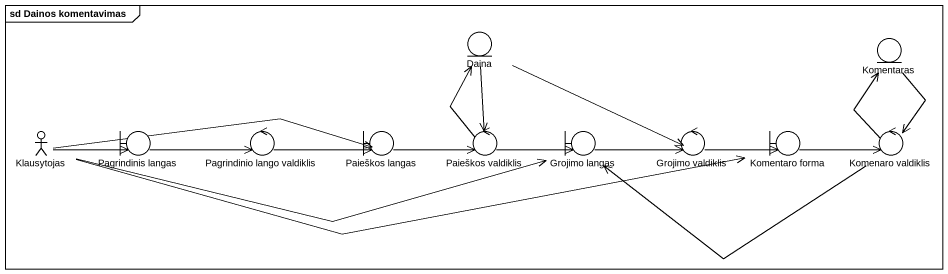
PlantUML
@startuml
mainframe sd Dainos komentavimas
entity Daina
entity Komentaras
actor Klausytojas
boundary "Pagrindinis langas" as Pagrindinis_langas
control "Pagrindinio lango valdiklis" as Pagrindinio_lango_valdiklis
boundary "Paieškos langas" as Paieškos_langas
control "Paieškos valdiklis" as Paieškos_valdiklis
boundary "Grojimo langas" as Grojimo_langas
control "Grojimo valdiklis" as Grojimo_valdiklis
boundary "Komentaro forma" as Komentaro_forma
control "Komenaro valdiklis" as Komenaro_valdiklis
Daina --> Paieškos_valdiklis
Daina -right-> Grojimo_valdiklis
Komentaras --> Komenaro_valdiklis
Klausytojas -right-> Pagrindinis_langas
Klausytojas -right-> Paieškos_langas
Klausytojas -right-> Grojimo_langas
Klausytojas -right-> Komentaro_forma
Pagrindinis_langas -right-> Pagrindinio_lango_valdiklis
Pagrindinio_lango_valdiklis -right-> Paieškos_langas
Paieškos_langas -right-> Paieškos_valdiklis
Paieškos_valdiklis -up-> Daina
Paieškos_valdiklis -right-> Grojimo_langas
Grojimo_langas -right-> Grojimo_valdiklis
Grojimo_valdiklis -right-> Komentaro_forma
Komentaro_forma -right-> Komenaro_valdiklis
Komenaro_valdiklis -up-> Komentaras
Komenaro_valdiklis -left-> Grojimo_langas
@enduml
